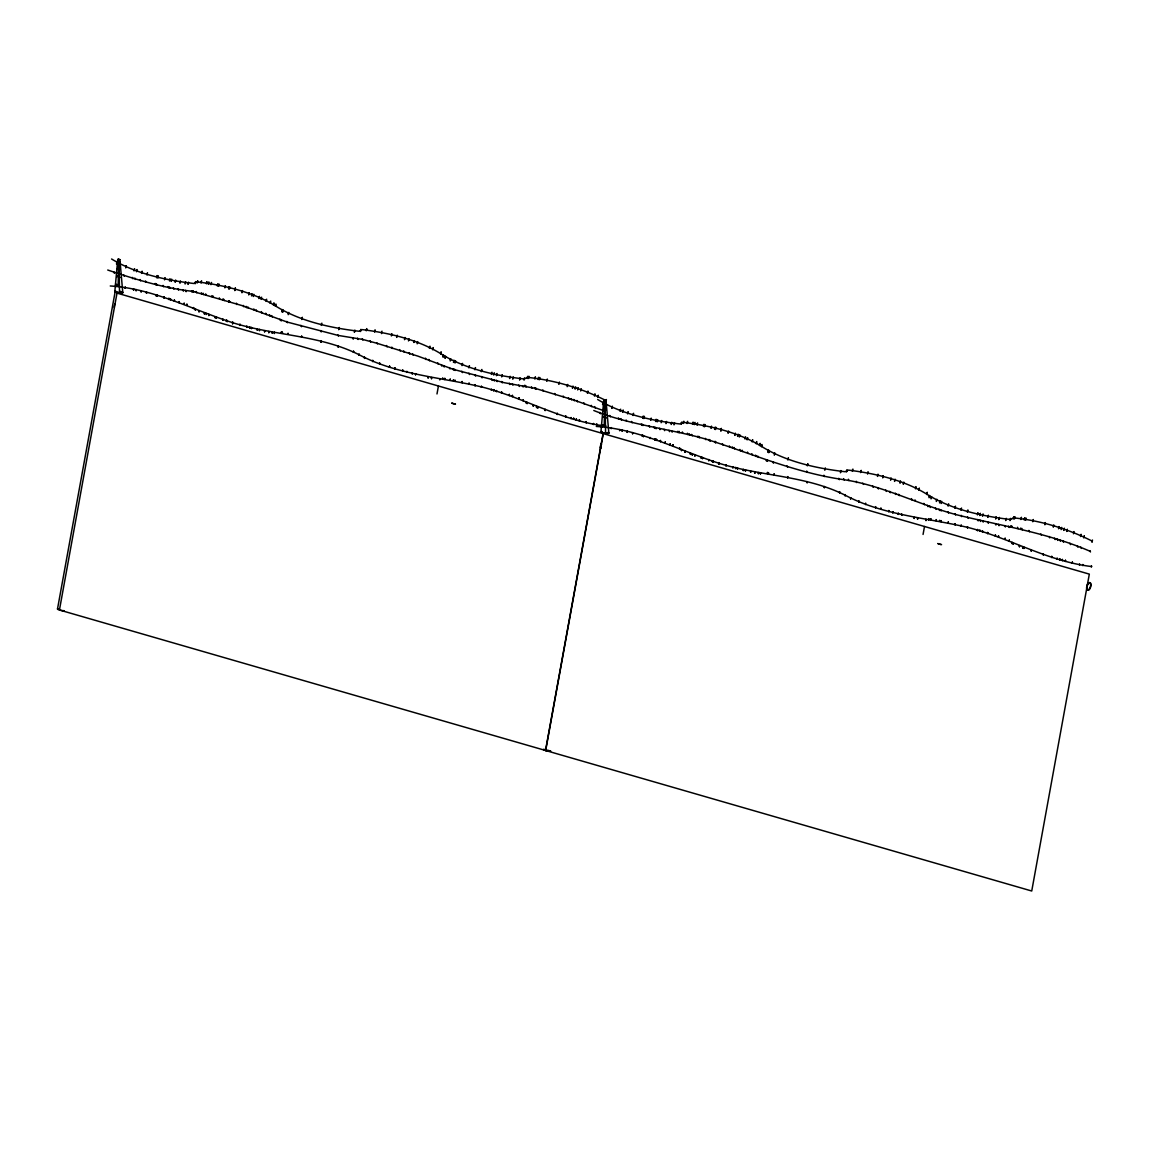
<?xml version="1.0" encoding="UTF-8"?>
<svg xmlns="http://www.w3.org/2000/svg" width="1150" height="1150" viewBox="0 0 1150 1150"><rect width="100%" height="100%" fill="white"/><g stroke="black" fill="none" stroke-linecap="round" stroke-linejoin="round"><path stroke-width="1.5" d="M379.601 364.147L379.615 362.624M865.677 504.634L865.677 503.111M118.177 285.761L118.622 259.282L117.746 259.426L114.827 291.611L119.514 292.963L122.763 292.416L119.902 259.641L118.622 259.282M604.239 426.247L604.699 399.769L603.808 399.912L600.904 432.098L605.576 433.449L608.839 432.889L605.978 400.128L604.699 399.769M412.189 373.966L412.332 372.701M898.251 514.452L898.394 513.188M115.762 286.465L115.934 285.488M125.177 288.204L125.336 287.227M133.529 290.03L133.702 289.053M136.045 290.634L136.218 289.656M141.076 291.812L141.234 290.835M146.467 293.207L146.625 292.229M156.084 295.751L156.242 294.774M157.248 296.067L157.421 295.09M163.933 297.936L164.091 296.959M168.806 299.388L168.964 298.411M170.373 299.848L170.545 298.871M174.297 301.056L174.469 300.078M179.012 302.565L179.184 301.588L179.127 302.694M184.057 304.29L184.216 303.312M186.803 305.268L186.976 304.29M193.646 307.654L193.487 308.631L193.531 307.524M195.313 310.026L195.486 309.048M198.979 311.751L199.137 310.773M204.312 313.835L204.484 312.857M206.368 313.576L206.195 314.554L206.252 313.447M208.783 315.459L208.955 314.482M215.136 317.673L215.294 316.696L215.251 317.803M216.315 318.047L216.473 317.069M222.669 320.131L222.841 319.154M226.334 321.281L226.507 320.304M227.139 321.526L227.298 320.548M232.573 323.711L232.818 322.244M239.876 325.321L240.034 324.343M246.747 327.261L246.905 326.284M249.593 328.023L249.751 327.046M251.361 328.498L251.534 327.52M257.154 329.993L257.312 329.015M259.339 330.524L259.512 329.547M264.514 331.732L264.687 330.754M268.741 332.594L268.913 331.617M272.219 333.141L272.392 332.163M274.275 333.385L274.447 332.408M281.276 333.04L281.448 332.062M282.268 333.213L282.426 332.235M287.902 334.19L288.075 333.213L288.018 334.319M301.573 337.209L301.731 336.231M321.008 342.168L321.166 341.191M338.201 347.113L338.373 346.136M353.438 352.245L353.596 351.268M359.001 355.221L359.174 354.243M364.493 358.326L364.665 357.348M372.672 361.459L372.83 360.482M389.433 367.123L389.606 366.146M394.752 368.747L394.924 367.77M402.658 371.119L402.816 370.142M406.683 372.269L406.856 371.292L406.798 372.399M415.552 374.728L415.725 373.75M428.059 377.876L428.231 376.898M431.451 378.609L431.624 377.631M439.961 378.982L439.803 379.96L439.846 378.853M442.635 379.227L442.793 378.249M444.719 379.428L444.878 378.451M450.11 380.19L450.283 379.213M453.431 380.765L453.589 379.787M455.012 381.11L455.17 380.132L455.127 381.225M462.056 382.591L462.228 381.613M468.956 384.229L469.114 383.252M474.993 385.71L475.166 384.732M481.519 386.371L481.361 387.349L481.404 386.242M491.338 390.066L491.51 389.088L491.452 390.195M493.681 390.713L493.839 389.735M496.354 391.503L496.527 390.526L496.469 391.632M501.529 393.041L501.702 392.064M509.234 395.456L509.407 394.479M512.339 396.448L512.512 395.471M518.952 398.82L519.124 397.842M523.106 400.646L523.279 399.668L523.221 400.775M526.082 401.997L525.909 402.974L525.967 401.868M527.031 403.506L527.203 402.529M533.269 406.18L533.442 405.202M536.533 407.459L536.705 406.482M537.769 407.891L537.927 406.913M545.043 410.449L545.215 409.472M557.161 414.374L557.319 413.396M565.584 416.947L565.757 415.969M570.918 418.485L571.076 417.507L571.018 418.614M573.577 419.247L573.735 418.269M576.236 420.009L576.394 419.031M579.298 420.828L579.471 419.851M586.141 422.654L586.313 421.676M593.371 424.393L593.544 423.416L593.486 424.522M596.706 425.126L596.864 424.149M601.838 426.952L601.996 425.974M605.317 426.535L605.475 425.558M611.412 427.714L611.239 428.691L611.297 427.584M619.606 430.517L619.778 429.539L619.721 430.646M622.121 431.121L622.279 430.143M627.138 432.299L627.311 431.322M632.529 433.694L632.701 432.716M642.318 435.261L642.146 436.238L642.203 435.131M643.31 436.554L643.482 435.577M649.994 438.423L650.167 437.446L650.109 438.552M654.867 439.861L655.04 438.883M656.449 440.335L656.607 439.357M660.373 441.528L660.546 440.551M665.088 443.052L665.246 442.074M670.119 444.762L670.292 443.785M673.038 444.777L672.879 445.754L672.923 444.647M679.549 449.118L679.722 448.141M681.375 450.512L681.548 449.535M685.041 452.238L685.213 451.26L685.156 452.367M690.388 454.322L690.546 453.344M692.271 455.026L692.429 454.049M694.859 455.946L695.031 454.969M701.198 458.146L701.371 457.183L701.313 458.275M702.377 458.534L702.549 457.556M708.745 460.618L708.903 459.641M712.396 461.768L712.569 460.791M713.201 462.012L713.374 461.035M718.635 464.183L718.894 462.717M725.938 465.808L726.11 464.83M732.809 467.748L732.981 466.771M735.655 468.51L735.827 467.533M737.438 468.984L737.596 468.007M743.216 470.479L743.389 469.502M745.416 471.011L745.588 470.034M750.576 472.219L750.749 471.241M754.817 473.081L754.975 472.104M758.296 473.613L758.454 472.636M760.351 473.872L760.509 472.894M767.352 473.527L767.524 472.549M768.329 473.699L768.502 472.722M773.979 474.677L774.151 473.699L774.094 474.806M787.635 477.696L787.807 476.718M807.07 482.655L807.242 481.677M824.262 487.586L824.435 486.608M839.5 492.732L839.673 491.754M845.077 495.693L845.236 494.716M850.569 498.812L850.727 497.835M858.734 501.946L858.906 500.969M875.509 507.596L875.667 506.618L875.624 507.725M880.828 509.234L880.986 508.257M888.72 511.606L888.893 510.629M892.745 512.756L892.917 511.779M901.629 515.2L901.787 514.237M914.135 518.363L914.293 517.385L914.25 518.492M917.527 519.081L917.686 518.104M925.865 520.447L926.038 519.469M928.697 519.714L928.869 518.736M930.781 519.901L930.954 518.923M936.186 520.677L936.344 519.699M939.492 521.252L939.665 520.274L939.607 521.381M941.074 521.582L941.246 520.605L941.189 521.712M948.132 523.077L948.29 522.1M955.018 524.702L955.19 523.739M961.069 526.197L961.227 525.219M967.423 527.836L967.596 526.858M977.414 530.553L977.572 529.575M979.742 531.199L979.915 530.222M982.431 531.99L982.603 531.012M987.606 533.528L987.778 532.551M995.296 535.943L995.469 534.966M998.416 536.935L998.574 535.957M1005.028 539.307L1005.186 538.329M1009.182 541.133L1009.341 540.155M1011.986 543.461L1012.144 542.484M1013.107 543.993L1013.279 543.016M1019.346 546.667L1019.518 545.689M1022.609 547.946L1022.781 546.969M1023.831 548.378L1024.003 547.4M1031.119 550.936L1031.277 549.959M1043.223 554.846L1043.395 553.869M1051.661 557.434L1051.833 556.456M1056.979 558.957L1057.152 557.98L1057.094 559.087M1059.639 559.734L1059.811 558.756M1062.298 560.496L1062.471 559.518M1065.374 561.315L1065.533 560.337M1072.217 563.141L1072.389 562.163M1079.447 564.88L1079.606 563.902L1079.562 565.009M1082.941 564.636L1082.768 565.613L1082.826 564.506M1091.551 566.044L1091.379 567.022L1091.436 565.915M57.5 608.982L115.23 291.295M436.986 393.961L438.438 386.012M545.503 750.476L603.089 433.593M545.675 750.519L603.261 433.651M923.062 534.448L924.499 526.499M381.527 333.601L381.987 331.171M867.589 474.088L868.049 471.658M116.481 264.04L117.056 261.812M125.724 267.921L126.299 265.693M134.018 270.926L134.593 268.697M136.534 271.745L137.094 269.531M141.551 273.412L142.111 271.184M146.956 275.022L147.516 272.794M156.63 277.768L157.191 275.554M157.809 278.084L158.369 275.856M164.551 279.853L165.126 277.624M169.496 281.002L170.071 278.774M171.106 281.376L171.666 279.148M175.102 282.253L175.662 280.025M179.917 283.173L180.478 280.959M185.107 284.007L185.667 281.779M187.939 284.395L188.514 282.167M195.141 283.777L195.701 281.563M197.196 282.986L197.771 280.758M201.02 283.044L201.581 280.83M206.454 283.82L207.014 281.592M208.366 284.136L208.926 281.908M210.967 284.668L211.542 282.44M217.35 286.019L217.911 283.791M218.529 286.307L219.089 284.079M224.882 287.874L225.443 285.646M228.534 288.851L229.094 286.623M229.324 289.067L229.885 286.839M234.729 290.116L235.29 287.888M234.801 290.605L235.376 288.377M241.946 292.776L242.506 290.548M248.716 294.932L249.277 292.718M251.505 295.909L252.08 293.681M253.244 296.513L253.819 294.285M258.923 298.569L259.483 296.341M261.05 299.402L261.625 297.174M266.081 301.415L266.642 299.187M270.149 303.284L270.71 301.056M273.441 305.081L274.016 302.853M275.382 306.245L275.942 304.017M281.736 311.794L282.296 309.58M282.684 312.225L283.259 309.997M288.219 314.654L288.779 312.426M301.774 319.513L302.335 317.285M321.267 325.378L321.842 323.15M338.689 329.691L339.25 327.463M354.344 332.307L354.904 330.079M360.381 331.545L360.956 329.317M366.261 330.812L366.821 328.584M374.569 332.091L375.13 329.863M391.374 335.944L391.934 333.716M396.649 337.41L397.224 335.196M404.484 339.681L405.044 337.467M408.466 340.932L409.026 338.704M417.191 343.821L417.752 341.593M429.41 348.378L429.971 346.15M432.688 349.801L433.248 347.573M440.622 353.999L441.183 351.785M442.994 357.248L443.555 355.019M444.978 358.397L445.553 356.184M450.225 360.985L450.786 358.757M453.459 362.408L454.02 360.18M455.026 362.998L455.587 360.769M462.012 365.614L462.573 363.386M468.884 367.885L469.444 365.657M474.936 369.797L475.496 367.569M481.318 371.694L481.879 369.466M491.381 374.426L491.941 372.198M493.738 375.058L494.299 372.83M496.455 375.691L497.03 373.477M501.716 376.927L502.277 374.699M509.565 378.537L510.14 376.309M512.742 379.155L513.317 376.927M519.584 380.061L520.145 377.832M523.983 380.104L524.544 377.89M527.232 378.494L527.807 376.266M528.411 378.522L528.971 376.294M534.836 379.04L535.397 376.812M538.157 379.514L538.717 377.286M539.393 379.759L539.954 377.531M546.724 381.254L547.285 379.04M558.799 384.301L559.374 382.088M567.18 386.659L567.741 384.431M572.441 388.298L573.002 386.069M575.058 389.117L575.633 386.889M577.688 389.936L578.249 387.708M580.707 390.971L581.268 388.743M587.42 393.3L587.981 391.072M594.464 396.06L595.024 393.832M597.669 397.44L598.244 395.212M602.557 404.527L603.117 402.299M605.863 401.767L606.424 399.539M611.8 408.408L612.361 406.18M620.094 411.398L620.655 409.184M622.596 412.232L623.171 410.004M627.613 413.899L628.173 411.671M633.018 415.509L633.592 413.281M642.692 418.255L643.253 416.027M643.871 418.571L644.446 416.343M650.627 420.325L651.188 418.111M655.572 421.489L656.133 419.261M657.168 421.863L657.728 419.635M661.164 422.726L661.739 420.512M665.979 423.66L666.554 421.432M671.169 424.494L671.729 422.266M674.015 424.868L674.576 422.654M681.202 424.264L681.777 422.036M683.273 423.473L683.833 421.245M687.082 423.531L687.657 421.302M692.53 424.307L693.091 422.079M694.428 424.623L695.003 422.395M697.044 425.155L697.604 422.927M703.426 426.506L703.987 424.278M704.591 426.794L705.166 424.566M710.959 428.361L711.519 426.132M714.596 429.338L715.156 427.11M715.386 429.554L715.961 427.326M720.791 430.603L721.352 428.375M720.878 431.092L721.438 428.864M728.008 433.262L728.582 431.034M734.793 435.419L735.353 433.191M737.581 436.396L738.142 434.168M739.321 437L739.881 434.772M744.984 439.041L745.559 436.827M747.126 439.875L747.687 437.661M752.143 441.902L752.718 439.674M756.211 443.771L756.786 441.543M759.518 445.567L760.078 443.339M761.444 446.732L762.004 444.504M767.798 452.281L768.372 450.052M768.761 452.712L769.321 450.484M774.281 455.141L774.856 452.913M787.851 460L788.411 457.772M807.343 465.851L807.904 463.637M824.751 470.163L825.326 467.949M840.406 472.779L840.981 470.566M846.458 472.018L847.018 469.804M852.337 471.299L852.898 469.071M860.631 472.578L861.206 470.35M877.45 476.416L878.011 474.188M882.726 477.897L883.286 475.669M890.56 480.168L891.121 477.94M894.527 481.419L895.102 479.191M903.268 484.308L903.828 482.08M915.486 488.851L916.047 486.622M918.749 490.288L919.324 488.06M926.684 494.486L927.259 492.257M929.071 497.734L929.631 495.506M931.054 498.884L931.615 496.656M936.287 501.472L936.848 499.244M939.536 502.895L940.096 500.667M941.102 503.484L941.663 501.256M948.074 506.086L948.649 503.872M954.946 508.372L955.521 506.144M960.997 510.284L961.558 508.056M967.38 512.181L967.941 509.953M977.443 514.913L978.018 512.684M979.8 515.545L980.375 513.317M982.531 516.178L983.092 513.949M987.778 517.414L988.353 515.186M995.641 519.024L996.202 516.796M998.818 519.628L999.379 517.414M1005.661 520.548L1006.221 518.319M1010.045 520.591L1010.62 518.363M1013.308 518.981L1013.869 516.753M1014.473 518.995L1015.048 516.781M1020.898 519.527L1021.459 517.299M1024.219 520.001L1024.794 517.773M1025.455 520.246L1026.03 518.018M1032.786 521.741L1033.347 519.512M1044.876 524.788L1045.436 522.56M1053.256 527.131L1053.817 524.918M1058.503 528.77L1059.064 526.556M1061.134 529.589L1061.694 527.376M1063.75 530.409L1064.325 528.195M1066.769 531.458L1067.329 529.23M1073.482 533.787L1074.057 531.559M1080.526 536.533L1081.086 534.304M1083.746 537.927L1084.306 535.699M1091.939 542.254L1092.5 540.026M413.871 342.499L414.46 340.616M899.932 482.986L900.522 481.088M110.256 285.976C154.244 288.607 193.416 310.327 234.643 323.308C275.612 335.771 320.016 335.096 359.088 354.732C397.684 375.13 441.514 377.243 482.971 387.248C524.544 398.001 562.034 420.828 605.403 426.046M596.318 426.449C640.32 429.094 679.477 450.8 720.705 463.795C761.688 476.258 806.092 475.582 845.149 495.204C883.746 515.617 927.576 517.73 969.048 527.735C1010.606 538.488 1048.096 561.315 1091.465 566.533M117.746 259.426L119.902 259.641M603.808 399.912L605.978 400.128M107.726 270.02C135.47 279.349 164.45 288.391 193.516 291.424M228.792 301.674L229.727 301.53M714.869 442.161L715.803 442.003M192.798 291.396L241.974 305.569L287.155 322.058L338.114 335.412L362.609 339.423L377.071 343.304L418.068 356.184L453.215 369.337L504.189 382.691L534.879 388.269L574.094 400.128L604.138 410.838M115.503 284.107L119.399 285.229M601.579 424.594L605.461 425.716M119.643 291.511L122.763 292.416M547.429 750.145L550.764 751.108M895.217 493.695L895.951 493.954M409.141 353.208L409.889 353.467M1090.214 551.324C1047.909 532.953 1002.829 526.082 958.511 515.229C919.468 505.267 882.841 485.257 842.878 479.536C795.613 472.707 751.928 453.689 706.819 439.386C669.53 428.576 630.171 425.213 593.788 410.507M1092.212 541.133C1067.876 528.799 1040.75 520.576 1013.596 517.874L1010.333 519.484C982.258 516.206 952.258 509.709 928.136 495.003C904.906 480.24 875.667 473.512 848.341 470.106L845.092 471.716C817.018 468.452 787.003 461.941 762.896 447.235C739.666 432.472 710.427 425.744 683.1 422.352L679.837 423.962C651.762 420.699 621.762 414.187 597.655 399.481M606.151 400.646C581.814 388.312 554.674 380.089 527.519 377.387L524.256 378.997C496.182 375.734 466.181 369.222 442.074 354.516C418.844 339.753 389.606 333.026 362.279 329.619L359.016 331.243C330.941 327.966 300.941 321.468 276.819 306.762C253.604 291.999 224.351 285.272 197.024 281.865L193.775 283.475C165.701 280.212 135.686 273.7 111.579 258.994M862.759 483.187L863.521 484.394M376.697 342.7L377.444 343.908M1089.927 550.649L1090.487 551.986M1080.784 547.084L1081.331 548.421M1077.334 545.833L1077.895 547.184M1069.931 543.26L1070.477 544.611M1063.003 540.96L1063.549 542.311M1059.883 539.939L1060.444 541.291M1057.224 539.077L1057.784 540.428M1054.564 538.229L1055.111 539.58M1049.231 536.518L1049.777 537.869M1040.851 533.945L1041.411 535.296M1028.919 530.394L1029.48 531.746M1021.861 528.411L1022.422 529.762M1020.668 528.08L1021.229 529.431M1017.563 527.289L1018.124 528.641M1011.741 525.967L1012.302 527.318M1010.721 525.766L1011.281 527.117M1008.665 526.139L1009.211 527.491M1004.812 525.607L1005.373 526.959M998.444 524.371L999.005 525.723M995.397 523.696L995.943 525.047M987.807 521.985L988.367 523.336M982.661 520.763L983.207 522.114M979.987 520.131L980.548 521.482M977.644 519.541L978.19 520.893M967.596 517.011L968.156 518.363M961.156 515.329L961.716 516.666M954.989 513.662L955.549 515.013M947.945 511.736L948.506 513.087M940.643 509.622L941.203 510.974M939.004 509.148L939.564 510.499M935.511 508.056L936.071 509.407M929.746 506.158L930.292 507.509M927.461 505.339L928.021 506.69M923.867 503.369L924.413 504.706M914.997 499.905L915.544 501.256M911.476 498.626L912.036 499.977M898.725 494.284L899.286 495.636M889.784 491.366L890.344 492.717M885.744 490.073L886.305 491.424M877.881 487.614L878.442 488.966M872.606 485.99L873.152 487.341M856.204 481.246L856.764 482.598M848.398 479.234L848.944 480.571M843.64 478.63L844.201 479.981M838.753 478.328L839.313 479.679M823.917 475.223L824.464 476.574M806.739 471.054L807.3 472.406M787.017 465.865L787.577 467.216M772.944 461.869L773.49 463.22M766.992 460.014L767.539 461.351M765.958 459.684L766.504 461.035M757.807 456.09L758.353 457.427M755.579 455.17L756.125 456.521M751.87 453.704L752.416 455.055M747.457 452.079L748.003 453.431M742.138 450.211L742.699 451.562M739.896 449.434L740.442 450.786M734.002 447.451L734.562 448.802M732.205 446.847L732.766 448.198M729.33 445.898L729.876 447.249M722.43 443.67L722.991 445.021M715.214 441.384L715.76 442.736M714.898 441.427L715.458 442.779M709.723 439.688L710.283 441.039M708.932 439.444L709.492 440.795M705.309 438.351L705.87 439.702M699.056 436.497L699.617 437.848M697.906 436.152L698.452 437.503M691.725 434.412L692.286 435.764M689.209 433.708L689.77 435.059M687.413 433.234L687.959 434.585M682.324 431.954L682.884 433.291M678.989 431.293L679.549 432.644M677.58 431.351L678.126 432.702M671.614 430.833L672.175 432.184M668.969 430.33L669.516 431.667M664.067 429.309L664.614 430.661M659.439 428.289L659.999 429.64M655.558 427.397L656.104 428.749M653.991 427.024L654.537 428.375M649.146 425.874L649.692 427.225M642.447 424.221L642.994 425.572M641.269 423.919L641.829 425.27M631.566 421.432L632.126 422.783M626.103 419.994L626.649 421.346M620.957 418.586L621.518 419.937M618.384 417.881L618.944 419.232M609.759 415.423L610.319 416.774M603.865 410.162L604.411 411.513M599.883 412.404L600.444 413.756M594.708 406.597L595.269 407.948M591.258 405.346L591.819 406.698M583.855 402.787L584.416 404.139M576.926 400.488L577.487 401.839M573.821 399.452L574.367 400.804M571.148 398.604L571.708 399.941M568.488 397.742L569.049 399.093M563.155 396.046L563.716 397.397M554.789 393.458L555.335 394.809M542.857 389.908L543.404 391.259M535.785 387.938L536.346 389.289M534.606 387.593L535.152 388.944M531.501 386.817L532.048 388.154M525.679 385.48L526.226 386.831M524.659 385.279L525.205 386.63M522.589 385.652L523.149 387.004M518.751 385.121L519.297 386.472M512.383 383.884L512.929 385.236M509.321 383.209L509.881 384.56M501.731 381.498L502.291 382.849M496.584 380.276L497.145 381.628M493.925 379.644L494.471 380.995M491.567 379.054L492.128 380.406M481.534 376.524L482.08 377.876M475.079 374.842L475.64 376.194M468.927 373.189L469.473 374.541M461.883 371.249L462.429 372.6M454.581 369.136L455.127 370.487M452.942 368.661L453.488 370.012M449.449 367.569L449.995 368.92M443.67 365.671L444.231 367.022M441.399 364.852L441.945 366.203M437.791 362.882L438.351 364.234M428.921 359.418L429.482 360.769M425.414 358.139L425.96 359.49M412.649 353.798L413.209 355.149M403.722 350.879L404.268 352.231M399.683 349.586L400.229 350.937M391.819 347.127L392.366 348.479M386.529 345.503L387.09 346.854M370.128 340.774L370.688 342.111M362.322 338.747L362.882 340.098M357.578 338.158L358.124 339.509M352.691 337.841L353.237 339.192M337.841 334.736L338.402 336.088M320.678 330.567L321.224 331.919M300.955 325.378L301.501 326.729M286.868 321.382L287.428 322.733M280.916 319.527L281.477 320.879M279.881 319.197L280.442 320.548M271.731 315.603L272.291 316.954M269.502 314.683L270.063 316.034M265.794 313.217L266.354 314.568M261.381 311.592L261.941 312.944M256.062 309.724L256.623 311.075M253.819 308.947L254.38 310.299M247.94 306.964L248.486 308.315M246.143 306.374L246.689 307.726M243.254 305.411L243.814 306.762M236.354 303.183L236.914 304.534M229.138 300.897L229.698 302.249M228.821 300.955L229.382 302.306M223.661 299.216L224.207 300.567M222.87 298.971L223.416 300.322M219.248 297.864L219.794 299.216M212.994 296.01L213.541 297.361M211.83 295.679L212.391 297.031M205.663 293.926L206.209 295.277M203.147 293.236L203.694 294.572M201.336 292.747L201.897 294.098M196.262 291.467L196.808 292.819M192.912 290.806L193.473 292.158M191.504 290.878L192.064 292.229M185.553 290.361L186.099 291.712M182.893 289.843L183.454 291.194M177.991 288.822L178.552 290.174M173.362 287.802L173.923 289.153M169.481 286.911L170.042 288.262M167.914 286.537L168.475 287.888M163.07 285.387L163.631 286.738M156.371 283.734L156.932 285.085M155.192 283.432L155.753 284.783M145.489 280.945L146.05 282.296M140.027 279.507L140.588 280.859M134.895 278.099L135.441 279.45M132.322 277.394L132.868 278.746M123.683 274.936L124.243 276.287M113.821 271.918L114.368 273.269M895.404 493.163L895.764 494.486M409.328 352.676L409.702 353.999M1092.141 540.644L1092.299 541.621M1083.947 536.317L1084.105 537.309M1080.727 534.937L1080.885 535.914M1073.697 532.177L1073.856 533.169M1066.97 529.848L1067.128 530.84M1063.966 528.813L1064.124 529.791M1061.335 527.994L1061.493 528.971M1058.704 527.174L1058.862 528.152M1053.457 525.536L1053.616 526.513M1045.077 523.192L1045.235 524.17M1032.987 520.145L1033.146 521.122M1025.656 518.636L1025.829 519.628M1024.42 518.391L1024.578 519.369M1021.099 517.917L1021.258 518.909M1014.674 517.399L1014.832 518.377M1013.509 517.371L1013.667 518.363M1010.246 518.995L1010.419 519.973M1005.862 518.938L1006.02 519.929M999.019 518.032L999.178 519.009M995.842 517.414L996.001 518.391M987.994 515.804L988.152 516.796M982.732 514.582L982.891 515.559M980.001 513.935L980.174 514.927M977.644 513.303L977.816 514.294M967.581 510.571L967.739 511.563M961.199 508.674L961.357 509.651M955.147 506.762L955.319 507.754M948.276 504.491L948.448 505.468M941.304 501.874L941.462 502.866M939.737 501.285L939.895 502.277M936.488 499.862L936.646 500.854M931.256 497.289L931.414 498.266M929.272 496.124L929.43 497.102M926.886 492.89L927.058 493.868M918.965 488.678L919.123 489.67M915.688 487.255L915.846 488.232M903.469 482.698L903.627 483.676M894.729 479.809L894.901 480.786M890.761 478.573L890.919 479.55M882.927 476.301L883.085 477.279M877.651 474.821L877.809 475.798M860.833 470.968L861.005 471.96M852.538 469.689L852.696 470.666M846.659 470.422L846.817 471.399M840.607 471.184L840.779 472.161M824.952 468.567L825.111 469.545M807.544 464.255L807.702 465.232M788.052 458.39L788.21 459.368M774.482 453.531L774.654 454.509M768.962 451.102L769.12 452.079M767.999 450.685L768.157 451.662M761.645 445.122L761.803 446.114M759.719 443.957L759.877 444.935M756.413 442.161L756.585 443.152M752.344 440.292L752.503 441.284M747.327 438.279L747.486 439.257M745.186 437.446L745.344 438.423M739.522 435.39L739.68 436.368M737.783 434.786L737.941 435.764M734.994 433.823L735.152 434.801M728.223 431.652L728.381 432.63M720.992 428.993L721.237 430.474M715.587 427.944L715.76 428.936M714.797 427.728L714.955 428.706M711.16 426.751L711.318 427.728M704.806 425.184L704.964 426.176M703.628 424.896L703.786 425.874M697.245 423.545L697.403 424.537M694.629 423.013L694.801 424.005M692.731 422.697L692.889 423.689M687.283 421.935L687.456 422.912M683.474 421.863L683.632 422.855M681.418 422.668L681.576 423.646M674.216 423.272L674.374 424.249M671.37 422.884L671.528 423.876M666.181 422.064L666.353 423.042M661.365 421.13L661.523 422.107M657.369 420.253L657.527 421.245M655.773 419.879L655.931 420.871M650.828 418.729L650.986 419.707M644.072 416.961L644.244 417.953M642.893 416.659L643.051 417.637M633.233 413.899L633.391 414.891M627.814 412.289L627.972 413.281M622.797 410.636L622.969 411.614M620.296 409.802L620.454 410.78M612.001 406.798L612.159 407.79M606.064 400.157L606.223 401.149M602.758 402.917L602.916 403.909M597.871 395.844L598.043 396.822M594.665 394.45L594.823 395.427M587.621 391.704L587.779 392.682M580.908 389.376L581.066 390.353M577.889 388.326L578.048 389.304M575.259 387.507L575.417 388.484M572.643 386.688L572.801 387.665M567.381 385.049L567.539 386.026M559.015 382.706L559.173 383.683M546.926 379.658L547.084 380.636M539.594 378.163L539.753 379.141M538.358 377.904L538.516 378.896M535.038 377.43L535.196 378.422M528.612 376.912L528.77 377.89M527.433 376.898L527.606 377.876M524.184 378.508L524.342 379.486M519.786 378.451L519.944 379.442M512.943 377.545L513.116 378.522M509.766 376.927L509.939 377.919M501.918 375.317L502.076 376.309M496.656 374.095L496.829 375.073M493.939 373.448L494.098 374.44M491.582 372.83L491.74 373.808M481.519 370.084L481.677 371.076M475.137 368.187L475.295 369.179M469.085 366.275L469.243 367.267M462.214 364.004L462.372 364.981M455.228 361.387L455.386 362.379M453.661 360.812L453.819 361.79M450.426 359.375L450.584 360.367M445.194 356.802L445.352 357.779M443.196 355.637L443.354 356.629M440.824 352.403L440.982 353.381M432.889 348.191L433.047 349.183M429.611 346.768L429.769 347.746M417.393 342.211L417.551 343.203M408.667 339.322L408.825 340.314M404.685 338.086L404.843 339.063M396.865 335.814L397.023 336.792M391.575 334.334L391.733 335.311M374.771 330.481L374.929 331.473M366.462 329.202L366.62 330.194M360.582 329.935L360.741 330.927M354.545 330.697L354.703 331.674M338.891 328.081L339.049 329.058M321.468 323.768L321.641 324.746M301.976 317.903L302.134 318.895M288.42 313.044L288.578 314.036M282.9 310.615L283.058 311.607M281.937 310.198L282.095 311.176M275.583 304.635L275.741 305.627M273.643 303.471L273.801 304.463M270.351 301.674L270.509 302.666M266.283 299.805L266.441 300.797M261.251 297.793L261.409 298.77M259.124 296.959L259.282 297.936M253.446 294.903L253.618 295.895M251.721 294.299L251.879 295.291M248.917 293.336L249.076 294.314M242.147 291.166L242.305 292.158M234.931 288.506L235.161 289.987M229.526 287.471L229.684 288.449M228.735 287.241L228.893 288.233M225.084 286.264L225.242 287.256M218.73 284.697L218.888 285.689M217.551 284.409L217.709 285.401M211.169 283.058L211.341 284.05M208.567 282.526L208.725 283.518M206.655 282.21L206.813 283.202M201.221 281.448L201.379 282.426M197.397 281.376L197.57 282.368M195.342 282.181L195.5 283.159M188.14 282.785L188.312 283.762M185.308 282.411L185.466 283.389M180.119 281.577L180.277 282.555M175.303 280.643L175.461 281.621M171.307 279.781L171.465 280.758M169.711 279.407L169.869 280.384M164.752 278.243L164.924 279.22M158.01 276.489L158.168 277.466M156.831 276.173L156.989 277.15M147.157 273.427L147.315 274.404M141.752 271.803L141.91 272.794M136.735 270.149L136.893 271.127M134.234 269.316L134.392 270.293M125.925 266.326L126.097 267.303M116.682 262.43L116.854 263.422M898.279 513.346L898.38 514.294M412.203 372.859L412.304 373.808M1072.274 562.034L1072.332 563.27M1065.418 560.208L1065.489 561.444M1062.356 559.389L1062.413 560.625M1059.696 558.627L1059.754 559.863M1051.718 556.327L1051.776 557.563M1043.28 553.739L1043.337 554.976M1031.162 549.829L1031.234 551.066M1023.888 547.271L1023.946 548.507M1022.666 546.839L1022.724 548.076M1019.403 545.56L1019.461 546.796M1013.164 542.886L1013.222 544.108M1012.029 542.354L1012.101 543.591M1009.226 540.026L1009.298 541.262M1005.071 538.2L1005.143 539.436M998.459 535.828L998.531 537.064M995.354 534.836L995.411 536.072M987.663 532.421L987.721 533.658M982.488 530.883L982.546 532.119M979.8 530.092L979.857 531.329M977.457 529.446L977.529 530.682M967.481 526.729L967.538 527.965M961.113 525.09L961.184 526.326M955.075 523.609L955.133 524.831M948.189 521.971L948.247 523.207M936.229 519.57L936.301 520.806M930.839 518.794L930.896 520.03M928.754 518.607L928.812 519.843M925.923 519.34L925.98 520.576M917.571 517.974L917.628 519.211M901.672 514.107L901.729 515.329M892.803 511.649L892.86 512.886M888.777 510.499L888.835 511.721M880.871 508.128L880.943 509.364M858.791 500.839L858.849 502.076M850.612 497.706L850.684 498.942M845.121 494.586L845.193 495.823M839.557 491.625L839.615 492.861M824.32 486.479L824.378 487.715M807.128 481.548L807.185 482.784M787.693 476.589L787.75 477.825M768.387 472.592L768.444 473.829M767.409 472.42L767.467 473.656M760.394 472.765L760.466 474.001M758.339 472.506L758.411 473.743M754.86 471.974L754.932 473.211M750.634 471.112L750.691 472.348M745.473 469.904L745.531 471.141M743.274 469.372L743.331 470.609M737.481 467.878L737.538 469.114M735.712 467.403L735.77 468.639M732.866 466.641L732.924 467.878M725.995 464.701L726.053 465.937M718.779 462.588L718.836 463.824M718.692 463.076L718.75 464.312M713.259 460.906L713.316 462.142M712.454 460.661L712.511 461.897M708.788 459.511L708.86 460.747M702.434 457.427L702.492 458.663M694.916 454.839L694.974 456.076M692.314 453.934L692.386 455.156M690.431 453.215L690.503 454.451M681.433 449.406L681.49 450.642M679.607 448.011L679.664 449.247M670.177 443.656L670.234 444.892M665.131 441.945L665.203 443.167M660.431 440.421L660.488 441.658M656.492 439.228L656.564 440.464M654.925 438.754L654.982 439.99M643.367 435.448L643.425 436.684M632.586 432.587L632.644 433.823M627.196 431.192L627.253 432.429M622.164 430.014L622.236 431.25M605.36 425.428L605.432 426.664M601.881 425.845L601.953 427.081M596.749 424.019L596.821 425.256M586.198 421.547L586.256 422.783M579.356 419.721L579.413 420.957M576.279 418.902L576.351 420.138M573.62 418.14L573.692 419.376M565.642 415.84L565.699 417.076M557.204 413.267L557.276 414.503M545.1 409.342L545.158 410.579M537.812 406.784L537.884 408.02M536.59 406.353L536.648 407.589M533.327 405.073L533.384 406.309M527.088 402.399L527.146 403.636M519.009 397.713L519.067 398.949M512.397 395.341L512.454 396.577M509.292 394.349L509.349 395.586M501.587 391.934L501.644 393.171M493.724 389.606L493.781 390.842M475.051 384.603L475.108 385.839M468.999 383.122L469.056 384.359M462.113 381.484L462.171 382.72M453.474 379.658L453.546 380.894M450.168 379.083L450.225 380.319M444.762 378.321L444.834 379.558M442.678 378.12L442.75 379.356M431.509 377.502L431.566 378.724M428.116 376.769L428.174 378.005M415.61 373.621L415.668 374.857M402.701 370.012L402.773 371.249M394.809 367.641L394.867 368.877M389.491 366.016L389.548 367.238M372.715 360.353L372.787 361.589M364.55 357.219L364.607 358.455M359.059 354.114L359.116 355.35M353.496 351.138L353.553 352.374M338.258 346.006L338.316 347.243M321.051 341.061L321.123 342.298M301.616 336.102L301.674 337.338M282.311 332.106L282.382 333.342M281.333 331.933L281.391 333.169M274.332 332.278L274.39 333.514M272.277 332.034L272.334 333.27M268.798 331.488L268.856 332.724M264.572 330.625L264.629 331.861M259.397 329.418L259.454 330.654M257.212 328.886L257.269 330.122M251.419 327.391L251.476 328.627M249.636 326.916L249.708 328.152M246.79 326.154L246.862 327.391M239.933 324.214L239.991 325.45M232.702 322.115L232.774 323.351M232.616 322.604L232.688 323.84M227.182 320.419L227.24 321.655M226.392 320.174L226.449 321.411M222.726 319.024L222.784 320.261M216.358 316.94L216.43 318.176M208.84 314.353L208.897 315.589M204.369 312.728L204.427 313.964M199.022 310.644L199.094 311.88M195.371 308.919L195.428 310.155M186.861 304.161L186.918 305.397M184.101 303.183L184.173 304.419M174.354 299.949L174.412 301.185M170.43 298.741L170.487 299.978M168.849 298.281L168.921 299.518M163.976 296.829L164.048 298.066M157.306 294.961L157.363 296.197M156.127 294.644L156.184 295.881M146.524 292.1L146.582 293.336M141.119 290.72L141.191 291.942M136.103 289.527L136.16 290.763M133.587 288.923L133.644 290.159M125.221 287.098L125.292 288.334M115.819 285.358L115.877 286.594M605.087 400.286L605.576 433.449M119.011 259.799L119.514 292.963M900.234 481.275L900.234 482.799M414.158 340.788L414.173 342.326M941.102 544.482A3.91 0.748 10.3 0 1 940.096 544.281L939.162 544.051A3.91 0.748 10.3 0 1 937.753 543.519M941.562 544.626A3.91 0.748 10.3 0 1 939.636 544.18L938.846 543.921A3.91 0.748 10.3 0 1 938.227 543.648M550.16 751.166A3.91 0.748 10.3 0 1 545.086 750.346A3.91 0.748 10.3 0 1 544.079 749.182M607.876 432.386A3.91 0.748 10.3 0 1 606.165 433.378L602.442 432.529A3.91 0.748 10.3 0 1 601.809 431.494M600.386 447.997A3.91 1.797 -73.9 0 1 601.062 444.216M455.026 403.995A3.91 0.748 10.3 0 1 454.034 403.794L453.1 403.564A3.91 0.748 10.3 0 1 451.691 403.032M455.501 404.139A3.91 0.748 10.3 0 1 453.574 403.693L452.769 403.434A3.91 0.748 10.3 0 1 452.151 403.176M64.084 610.679A3.91 0.748 10.3 0 1 59.009 609.859A3.91 0.748 10.3 0 1 58.017 608.695M120.074 291.41A3.91 0.748 10.3 0 1 122.949 292.646A3.91 0.748 10.3 0 1 120.089 292.891L116.366 292.043A3.91 0.748 10.3 0 1 115.747 291.007M600.846 448.141A3.91 1.797 -73.9 0 1 600.832 447.264L601.177 445.294A3.91 1.797 -73.9 0 1 601.536 444.36M600.544 448.054A3.91 1.797 -73.9 0 1 601.234 444.274M114.31 307.51A3.91 1.797 -73.9 0 1 115 303.729M117.731 262.373L118.407 261.798L117.731 262.373M603.808 402.859L604.426 402.213L603.808 402.859M119.341 262.674L119.902 262.143L119.341 262.674M119.657 269.387L120.218 268.87L119.657 269.387M120.161 277.524L120.189 277.38M605.403 403.161L605.978 402.629L605.403 403.161M605.719 409.874L606.28 409.357L605.719 409.874M606.223 417.996L606.266 417.867M1087.009 586.773L1086.894 587.736A3.91 1.797 -73.9 0 0 1088.245 590.223L1088.763 590.008A3.91 1.797 -73.9 0 0 1090.847 586.112A3.91 1.797 -73.9 0 0 1090.099 582.705L1089.639 582.662A3.91 1.797 -73.9 0 0 1087.253 585.781L1087.009 586.773M117.013 293.106L59.441 609.989L1031.737 891.006L1089.323 574.123L117.013 293.106M117.386 268.741L118.033 268.295L117.386 268.741M117.041 276.618L117.702 276.173L117.041 276.618M603.448 409.228L604.095 408.782L603.448 409.228M603.117 417.105L603.721 416.602L603.117 417.105M1089.496 588.8A3.91 1.797 -73.9 0 0 1089.783 582.619A3.91 1.797 -73.9 0 0 1086.592 587.65A3.91 1.797 -73.9 0 0 1089.496 588.8"/></g></svg>
